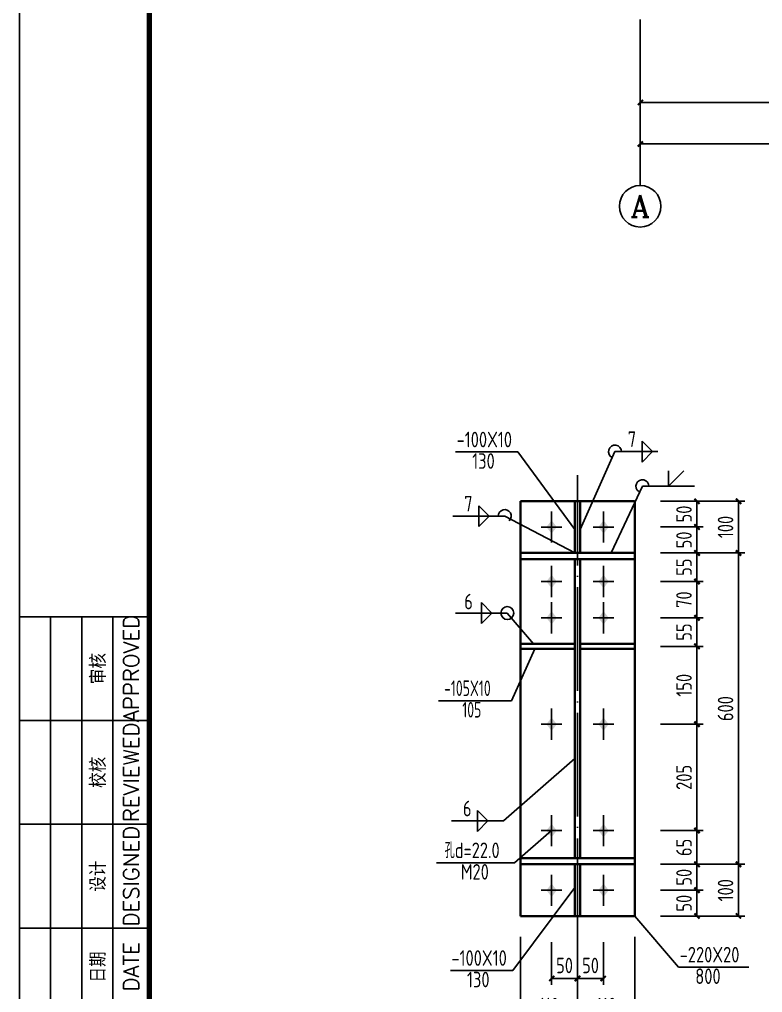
# Model space of a CAD drawing. Header units: millimetres. Extents: x 866561 to 876967, y 40200 to 44891.
# Drawn here: x 875132.1 to 875275.2, y 40325.7 to 40513.2 of the extents above; entities that cross this region are included whole.
import ezdxf
from ezdxf.enums import TextEntityAlignment as Align

# ---------------------------------------------------------------- set-up
doc = ezdxf.new("R2010")
doc.units = ezdxf.units.MM
doc.header["$LTSCALE"] = 1000
doc.header["$MEASUREMENT"] = 0
doc.linetypes.add('DOTE', pattern=[2.42, 2, -0.2, 0.02, -0.2])
for name, color, linetype in [('10', 7, 'Continuous'), ('1000', 2, 'Continuous'), ('20', 2, 'Continuous'), ('AXIS', 3, 'Continuous'), ('AXIS_TEXT', 7, 'Continuous'), ('DIM', 7, 'Continuous'), ('DOTE', 1, 'DOTE'), ('尺寸标注', 7, 'Continuous'), ('焊缝标注', 3, 'Continuous'), ('螺栓孔标注', 253, 'Continuous'), ('钢板标注', 253, 'Continuous')]:
    doc.layers.add(name, color=color, linetype=linetype)
doc.styles.add('_TCH_AXIS', font='COMPLEX', dxfattribs={"bigfont": 'GBCBIG'})
doc.styles.add('COMPLEX', font='COMPLEX')
doc.styles.add('ECEC_TK', font='txt_l.shx', dxfattribs={"bigfont": 'hztxt_l.shx'})
doc.styles.add('GBHZ', font='gbenor.shx', dxfattribs={"width": 0.9, "bigfont": 'gbcbig.shx'})
doc.dimstyles.new('Y10', dxfattribs={"dimscale": 0, "dimtxt": 3, "dimasz": 0.01, "dimexe": 1.2, "dimexo": 1, "dimgap": 1, "dimtad": 1, "dimdec": 0, "dimlfac": 10, "dimzin": 0, "dimdsep": 46, "dimtxsty": 'GBHZ', "dimblk1": 'DX', "dimblk2": 'DX', "dimsah": 1, "dimcen": 0.09, "dimdle": 1, "dimadec": 0, "dimazin": 0, "dimtfac": 1, "dimtdec": 0, "dimtix": 1, "dimtmove": 2, "dimatfit": 3, "dimldrblk": 'DX', "dimfxl": 0, "dimtolj": 1, "dimtzin": 0, "dimarcsym": 0})
doc.dimstyles.new('Y50', dxfattribs={"dimscale": 0, "dimtxt": 3, "dimasz": 0.01, "dimexe": 1.2, "dimexo": 1, "dimgap": 1, "dimtad": 1, "dimdec": 0, "dimlfac": 50, "dimzin": 0, "dimdsep": 46, "dimtxsty": 'GBHZ', "dimblk1": 'DX', "dimblk2": 'DX', "dimsah": 1, "dimcen": 0.09, "dimdle": 1, "dimadec": 0, "dimazin": 0, "dimtfac": 1, "dimtdec": 0, "dimtix": 1, "dimtmove": 2, "dimatfit": 3, "dimldrblk": 'DX', "dimfxl": 0, "dimtolj": 1, "dimtzin": 0, "dimarcsym": 0})

# ---------------------------------------------------------------- blocks, each defined once
blk = doc.blocks.new('_AXISO')
blk.add_circle((0, 0), 0.5)
at = {"layer": 'AXIS_TEXT', "style": 'COMPLEX', "width": 1.041667}
blk.add_attdef('A', text='', height=0.56, dxfattribs=at).set_placement((-0.25, -0.28), (0.25, -0.28), align=Align.FIT)
blk = doc.blocks.new('DX')
at = {"color": 0, "linetype": 'ByBlock', "const_width": 40}
blk.add_lwpolyline([(-54, -51), (46, 49)], dxfattribs=at)
blk = doc.blocks.new('*D661')
at = {"layer": 'Defpoints', "color": 0}
for p in [(875251.62, 40513.23), (875451.62, 40513.23), (875451.62, 40497.23)]:
    blk.add_point(p, dxfattribs=at)
at = {"layer": 'dim', "color": 0, "lineweight": -2}
for p, q in [((875251.62, 40512.23), (875251.62, 40496.03)), ((875451.62, 40512.23), (875451.62, 40496.03)), ((875251.63, 40497.23), (875451.61, 40497.23))]:
    blk.add_line(p, q, dxfattribs=at)
at = {"layer": 'dim', "color": 0, "lineweight": -2, "xscale": 0.01, "yscale": 0.01, "zscale": 0.01, "rotation": 180}
blk.add_blockref('DX', (875251.62, 40497.23), dxfattribs=at)
at = {"layer": 'dim', "color": 0, "lineweight": -2, "xscale": 0.01, "yscale": 0.01, "zscale": 0.01}
blk.add_blockref('DX', (875451.62, 40497.23), dxfattribs=at)
at = {"layer": 'dim', "color": 0, "insert": (875351.62, 40499.73), "char_height": 3, "attachment_point": 5, "style": 'GBHZ'}
blk.add_mtext('\\A1;10000', dxfattribs=at)
blk = doc.blocks.new('*D663')
at = {"layer": 'Defpoints', "color": 0}
for p in [(875251.62, 40513.23), (875651.62, 40513.23), (875251.62, 40489.23)]:
    blk.add_point(p, dxfattribs=at)
at = {"layer": 'dim', "color": 0, "lineweight": -2}
for p, q in [((875251.62, 40512.23), (875251.62, 40488.03)), ((875651.62, 40512.23), (875651.62, 40488.03)), ((875651.61, 40489.23), (875251.63, 40489.23))]:
    blk.add_line(p, q, dxfattribs=at)
at = {"layer": 'dim', "color": 0, "lineweight": -2, "xscale": 0.01, "yscale": 0.01, "zscale": 0.01, "rotation": 180}
blk.add_blockref('DX', (875251.62, 40489.23), dxfattribs=at)
at = {"layer": 'dim', "color": 0, "lineweight": -2, "xscale": 0.01, "yscale": 0.01, "zscale": 0.01}
blk.add_blockref('DX', (875651.62, 40489.23), dxfattribs=at)
at = {"layer": 'dim', "color": 0, "insert": (875451.62, 40491.73), "char_height": 3, "attachment_point": 5, "style": 'GBHZ'}
blk.add_mtext('\\A1;20000', dxfattribs=at)
blk = doc.blocks.new('*D755')
at = {"layer": 'Defpoints', "color": 0, "linetype": 'ByBlock'}
for p in [(875254.87, 40420.42, -3), (875254.56, 40415.42, -3), (875262.56, 40415.42)]:
    blk.add_point(p, dxfattribs=at)
at = {"layer": 'DIM', "color": 0, "linetype": 'ByBlock', "lineweight": -2}
for p, q in [((875255.87, 40420.42), (875263.76, 40420.42)), ((875262.56, 40420.41), (875262.56, 40415.43)), ((875255.56, 40415.42), (875263.76, 40415.42))]:
    blk.add_line(p, q, dxfattribs=at)
at = {"layer": 'DIM', "color": 0, "linetype": 'ByBlock', "lineweight": -2, "xscale": 0.01, "yscale": 0.01, "zscale": 0.01}
for p, rotation in [((875262.56, 40420.42), 90), ((875262.56, 40415.42), 270)]:
    blk.add_blockref('DX', p, dxfattribs=dict(at, rotation=rotation))
at = {"layer": 'DIM', "color": 0, "linetype": 'ByBlock', "insert": (875260.06, 40417.92), "char_height": 3, "attachment_point": 5, "rotation": 90, "style": 'GBHZ'}
blk.add_mtext('\\A1;50', dxfattribs=at)
blk = doc.blocks.new('*D756')
at = {"layer": 'Defpoints', "color": 0, "linetype": 'ByBlock'}
for p in [(875254.56, 40415.42, -3), (875254.56, 40410.42, -3), (875262.56, 40410.42)]:
    blk.add_point(p, dxfattribs=at)
at = {"layer": 'DIM', "color": 0, "linetype": 'ByBlock', "lineweight": -2}
for p, q in [((875255.56, 40415.42), (875263.76, 40415.42)), ((875262.56, 40415.41), (875262.56, 40410.43)), ((875255.56, 40410.42), (875263.76, 40410.42))]:
    blk.add_line(p, q, dxfattribs=at)
at = {"layer": 'DIM', "color": 0, "linetype": 'ByBlock', "lineweight": -2, "xscale": 0.01, "yscale": 0.01, "zscale": 0.01}
for p, rotation in [((875262.56, 40415.42), 90), ((875262.56, 40410.42), 270)]:
    blk.add_blockref('DX', p, dxfattribs=dict(at, rotation=rotation))
at = {"layer": 'DIM', "color": 0, "linetype": 'ByBlock', "insert": (875260.06, 40412.92), "char_height": 3, "attachment_point": 5, "rotation": 90, "style": 'GBHZ'}
blk.add_mtext('\\A1;50', dxfattribs=at)
blk = doc.blocks.new('*D757')
at = {"layer": 'Defpoints', "color": 0, "linetype": 'ByBlock'}
for p in [(875254.56, 40410.42, -3), (875254.56, 40404.92), (875262.56, 40404.92)]:
    blk.add_point(p, dxfattribs=at)
at = {"layer": 'DIM', "color": 0, "linetype": 'ByBlock', "lineweight": -2}
for p, q in [((875255.56, 40410.42), (875263.76, 40410.42)), ((875262.56, 40410.41), (875262.56, 40404.93)), ((875255.56, 40404.92), (875263.76, 40404.92))]:
    blk.add_line(p, q, dxfattribs=at)
at = {"layer": 'DIM', "color": 0, "linetype": 'ByBlock', "lineweight": -2, "xscale": 0.01, "yscale": 0.01, "zscale": 0.01}
for p, rotation in [((875262.56, 40410.42), 90), ((875262.56, 40404.92), 270)]:
    blk.add_blockref('DX', p, dxfattribs=dict(at, rotation=rotation))
at = {"layer": 'DIM', "color": 0, "linetype": 'ByBlock', "insert": (875260.06, 40407.67), "char_height": 3, "attachment_point": 5, "rotation": 90, "style": 'GBHZ'}
blk.add_mtext('\\A1;55', dxfattribs=at)
blk = doc.blocks.new('*D758')
at = {"layer": 'Defpoints', "color": 0, "linetype": 'ByBlock'}
for p in [(875254.56, 40356.92, -3), (875254.56, 40350.42, -3), (875262.56, 40350.42)]:
    blk.add_point(p, dxfattribs=at)
at = {"layer": 'DIM', "color": 0, "linetype": 'ByBlock', "lineweight": -2}
for p, q in [((875255.56, 40356.92), (875263.76, 40356.92)), ((875262.56, 40356.91), (875262.56, 40350.43)), ((875255.56, 40350.42), (875263.76, 40350.42))]:
    blk.add_line(p, q, dxfattribs=at)
at = {"layer": 'DIM', "color": 0, "linetype": 'ByBlock', "lineweight": -2, "xscale": 0.01, "yscale": 0.01, "zscale": 0.01}
for p, rotation in [((875262.56, 40356.92), 90), ((875262.56, 40350.42), 270)]:
    blk.add_blockref('DX', p, dxfattribs=dict(at, rotation=rotation))
at = {"layer": 'DIM', "color": 0, "linetype": 'ByBlock', "insert": (875260.06, 40353.67), "char_height": 3, "attachment_point": 5, "rotation": 90, "style": 'GBHZ'}
blk.add_mtext('\\A1;65', dxfattribs=at)
blk = doc.blocks.new('*D759')
at = {"layer": 'Defpoints', "color": 0, "linetype": 'ByBlock'}
for p in [(875254.56, 40350.42, -3), (875254.56, 40345.42, -3), (875262.56, 40345.42)]:
    blk.add_point(p, dxfattribs=at)
at = {"layer": 'DIM', "color": 0, "linetype": 'ByBlock', "lineweight": -2}
for p, q in [((875255.56, 40350.42), (875263.76, 40350.42)), ((875262.56, 40350.41), (875262.56, 40345.43)), ((875255.56, 40345.42), (875263.76, 40345.42))]:
    blk.add_line(p, q, dxfattribs=at)
at = {"layer": 'DIM', "color": 0, "linetype": 'ByBlock', "lineweight": -2, "xscale": 0.01, "yscale": 0.01, "zscale": 0.01}
for p, rotation in [((875262.56, 40350.42), 90), ((875262.56, 40345.42), 270)]:
    blk.add_blockref('DX', p, dxfattribs=dict(at, rotation=rotation))
at = {"layer": 'DIM', "color": 0, "linetype": 'ByBlock', "insert": (875260.06, 40347.92), "char_height": 3, "attachment_point": 5, "rotation": 90, "style": 'GBHZ'}
blk.add_mtext('\\A1;50', dxfattribs=at)
blk = doc.blocks.new('*D760')
at = {"layer": 'Defpoints', "color": 0, "linetype": 'ByBlock'}
for p in [(875254.56, 40345.42, -3), (875254.56, 40340.42, -3), (875262.56, 40340.42)]:
    blk.add_point(p, dxfattribs=at)
at = {"layer": 'DIM', "color": 0, "linetype": 'ByBlock', "lineweight": -2}
for p, q in [((875255.56, 40345.42), (875263.76, 40345.42)), ((875262.56, 40345.41), (875262.56, 40340.43)), ((875255.56, 40340.42), (875263.76, 40340.42))]:
    blk.add_line(p, q, dxfattribs=at)
at = {"layer": 'DIM', "color": 0, "linetype": 'ByBlock', "lineweight": -2, "xscale": 0.01, "yscale": 0.01, "zscale": 0.01}
for p, rotation in [((875262.56, 40345.42), 90), ((875262.56, 40340.42), 270)]:
    blk.add_blockref('DX', p, dxfattribs=dict(at, rotation=rotation))
at = {"layer": 'DIM', "color": 0, "linetype": 'ByBlock', "insert": (875260.06, 40342.92), "char_height": 3, "attachment_point": 5, "rotation": 90, "style": 'GBHZ'}
blk.add_mtext('\\A1;50', dxfattribs=at)
blk = doc.blocks.new('*D761')
at = {"layer": 'Defpoints', "color": 0, "linetype": 'ByBlock'}
for p in [(875234.56, 40336.42, -3), (875239.56, 40336.42, -3), (875239.56, 40328.42)]:
    blk.add_point(p, dxfattribs=at)
at = {"layer": 'DIM', "color": 0, "linetype": 'ByBlock', "lineweight": -2}
for p, q in [((875234.56, 40335.42), (875234.56, 40327.22)), ((875239.56, 40335.42), (875239.56, 40327.22)), ((875234.57, 40328.42), (875239.55, 40328.42))]:
    blk.add_line(p, q, dxfattribs=at)
at = {"layer": 'DIM', "color": 0, "linetype": 'ByBlock', "lineweight": -2, "xscale": 0.01, "yscale": 0.01, "zscale": 0.01, "rotation": 180}
blk.add_blockref('DX', (875234.56, 40328.42), dxfattribs=at)
at = {"layer": 'DIM', "color": 0, "linetype": 'ByBlock', "lineweight": -2, "xscale": 0.01, "yscale": 0.01, "zscale": 0.01}
blk.add_blockref('DX', (875239.56, 40328.42), dxfattribs=at)
at = {"layer": 'DIM', "color": 0, "linetype": 'ByBlock', "insert": (875237.06, 40330.92), "char_height": 3, "attachment_point": 5, "style": 'GBHZ'}
blk.add_mtext('\\A1;50', dxfattribs=at)
blk = doc.blocks.new('*D762')
at = {"layer": 'Defpoints', "color": 0, "linetype": 'ByBlock'}
for p in [(875239.56, 40336.42, -3), (875244.56, 40336.42, -3), (875244.56, 40328.42)]:
    blk.add_point(p, dxfattribs=at)
at = {"layer": 'DIM', "color": 0, "linetype": 'ByBlock', "lineweight": -2}
for p, q in [((875239.56, 40335.42), (875239.56, 40327.22)), ((875244.56, 40335.42), (875244.56, 40327.22)), ((875239.57, 40328.42), (875244.55, 40328.42))]:
    blk.add_line(p, q, dxfattribs=at)
at = {"layer": 'DIM', "color": 0, "linetype": 'ByBlock', "lineweight": -2, "xscale": 0.01, "yscale": 0.01, "zscale": 0.01, "rotation": 180}
blk.add_blockref('DX', (875239.56, 40328.42), dxfattribs=at)
at = {"layer": 'DIM', "color": 0, "linetype": 'ByBlock', "lineweight": -2, "xscale": 0.01, "yscale": 0.01, "zscale": 0.01}
blk.add_blockref('DX', (875244.56, 40328.42), dxfattribs=at)
at = {"layer": 'DIM', "color": 0, "linetype": 'ByBlock', "insert": (875242.06, 40330.92), "char_height": 3, "attachment_point": 5, "style": 'GBHZ'}
blk.add_mtext('\\A1;50', dxfattribs=at)
blk = doc.blocks.new('*D763')
at = {"layer": 'Defpoints', "color": 0, "linetype": 'ByBlock'}
for p in [(875228.56, 40337.42, -3), (875239.56, 40337.42, -3), (875239.56, 40320.69)]:
    blk.add_point(p, dxfattribs=at)
at = {"layer": 'DIM', "color": 0, "linetype": 'ByBlock', "lineweight": -2}
for p, q in [((875228.56, 40336.42), (875228.56, 40319.49)), ((875239.56, 40336.42), (875239.56, 40319.49)), ((875228.57, 40320.69), (875239.55, 40320.69))]:
    blk.add_line(p, q, dxfattribs=at)
at = {"layer": 'DIM', "color": 0, "linetype": 'ByBlock', "lineweight": -2, "xscale": 0.01, "yscale": 0.01, "zscale": 0.01, "rotation": 180}
blk.add_blockref('DX', (875228.56, 40320.69), dxfattribs=at)
at = {"layer": 'DIM', "color": 0, "linetype": 'ByBlock', "lineweight": -2, "xscale": 0.01, "yscale": 0.01, "zscale": 0.01}
blk.add_blockref('DX', (875239.56, 40320.69), dxfattribs=at)
at = {"layer": 'DIM', "color": 0, "linetype": 'ByBlock', "insert": (875234.06, 40323.19), "char_height": 3, "attachment_point": 5, "style": 'GBHZ'}
blk.add_mtext('\\A1;110', dxfattribs=at)
blk = doc.blocks.new('*D764')
at = {"layer": 'Defpoints', "color": 0, "linetype": 'ByBlock'}
for p in [(875239.56, 40337.42, -3), (875250.56, 40337.42, -3), (875250.56, 40320.69)]:
    blk.add_point(p, dxfattribs=at)
at = {"layer": 'DIM', "color": 0, "linetype": 'ByBlock', "lineweight": -2}
for p, q in [((875239.56, 40336.42), (875239.56, 40319.49)), ((875250.56, 40336.42), (875250.56, 40319.49)), ((875239.57, 40320.69), (875250.55, 40320.69))]:
    blk.add_line(p, q, dxfattribs=at)
at = {"layer": 'DIM', "color": 0, "linetype": 'ByBlock', "lineweight": -2, "xscale": 0.01, "yscale": 0.01, "zscale": 0.01, "rotation": 180}
blk.add_blockref('DX', (875239.56, 40320.69), dxfattribs=at)
at = {"layer": 'DIM', "color": 0, "linetype": 'ByBlock', "lineweight": -2, "xscale": 0.01, "yscale": 0.01, "zscale": 0.01}
blk.add_blockref('DX', (875250.56, 40320.69), dxfattribs=at)
at = {"layer": 'DIM', "color": 0, "linetype": 'ByBlock', "insert": (875245.06, 40323.19), "char_height": 3, "attachment_point": 5, "style": 'GBHZ'}
blk.add_mtext('\\A1;110', dxfattribs=at)
blk = doc.blocks.new('*D765')
at = {"layer": 'Defpoints', "color": 0, "linetype": 'ByBlock'}
for p in [(875262.56, 40410.42, -3), (875254.56, 40350.42, -3), (875270.56, 40350.42)]:
    blk.add_point(p, dxfattribs=at)
at = {"layer": 'DIM', "color": 0, "linetype": 'ByBlock', "lineweight": -2}
for p, q in [((875263.56, 40410.42), (875271.76, 40410.42)), ((875270.56, 40410.41), (875270.56, 40350.43)), ((875255.56, 40350.42), (875271.76, 40350.42))]:
    blk.add_line(p, q, dxfattribs=at)
at = {"layer": 'DIM', "color": 0, "linetype": 'ByBlock', "lineweight": -2, "xscale": 0.01, "yscale": 0.01, "zscale": 0.01}
for p, rotation in [((875270.56, 40410.42), 90), ((875270.56, 40350.42), 270)]:
    blk.add_blockref('DX', p, dxfattribs=dict(at, rotation=rotation))
at = {"layer": 'DIM', "color": 0, "linetype": 'ByBlock', "insert": (875268.06, 40380.42), "char_height": 3, "attachment_point": 5, "rotation": 90, "style": 'GBHZ'}
blk.add_mtext('\\A1;600', dxfattribs=at)
blk = doc.blocks.new('*D766')
at = {"layer": 'Defpoints', "color": 0, "linetype": 'ByBlock'}
for p in [(875255.56, 40350.42), (875256.56, 40340.42), (875270.56, 40340.42)]:
    blk.add_point(p, dxfattribs=at)
at = {"layer": 'DIM', "color": 0, "linetype": 'ByBlock', "lineweight": -2}
for p, q in [((875256.56, 40350.42), (875271.76, 40350.42)), ((875270.56, 40350.41), (875270.56, 40340.43)), ((875257.56, 40340.42), (875271.76, 40340.42))]:
    blk.add_line(p, q, dxfattribs=at)
at = {"layer": 'DIM', "color": 0, "linetype": 'ByBlock', "lineweight": -2, "xscale": 0.01, "yscale": 0.01, "zscale": 0.01}
for p, rotation in [((875270.56, 40350.42), 90), ((875270.56, 40340.42), 270)]:
    blk.add_blockref('DX', p, dxfattribs=dict(at, rotation=rotation))
at = {"layer": 'DIM', "color": 0, "linetype": 'ByBlock', "insert": (875268.06, 40345.42), "char_height": 3, "attachment_point": 5, "rotation": 90, "style": 'GBHZ'}
blk.add_mtext('\\A1;100', dxfattribs=at)
blk = doc.blocks.new('*D767')
at = {"layer": 'Defpoints', "color": 0, "linetype": 'ByBlock'}
for p in [(875254.56, 40420.42, -3), (875270.56, 40420.42), (875255.56, 40410.42)]:
    blk.add_point(p, dxfattribs=at)
at = {"layer": 'DIM', "color": 0, "linetype": 'ByBlock', "lineweight": -2}
for p, q in [((875255.56, 40420.42), (875271.76, 40420.42)), ((875270.56, 40410.43), (875270.56, 40420.41)), ((875256.56, 40410.42), (875271.76, 40410.42))]:
    blk.add_line(p, q, dxfattribs=at)
at = {"layer": 'DIM', "color": 0, "linetype": 'ByBlock', "lineweight": -2, "xscale": 0.01, "yscale": 0.01, "zscale": 0.01}
for p, rotation in [((875270.56, 40420.42), 90), ((875270.56, 40410.42), 270)]:
    blk.add_blockref('DX', p, dxfattribs=dict(at, rotation=rotation))
at = {"layer": 'DIM', "color": 0, "linetype": 'ByBlock', "insert": (875268.06, 40415.42), "char_height": 3, "attachment_point": 5, "rotation": 90, "style": 'GBHZ'}
blk.add_mtext('\\A1;100', dxfattribs=at)
blk = doc.blocks.new('*D768')
at = {"layer": 'Defpoints', "color": 0, "linetype": 'ByBlock'}
for p in [(875254.56, 40377.42), (875262.56, 40377.42), (875254.56, 40356.92)]:
    blk.add_point(p, dxfattribs=at)
at = {"layer": 'DIM', "color": 0, "linetype": 'ByBlock', "lineweight": -2}
for p, q in [((875255.56, 40377.42), (875263.76, 40377.42)), ((875262.56, 40356.93), (875262.56, 40377.41)), ((875255.56, 40356.92), (875263.76, 40356.92))]:
    blk.add_line(p, q, dxfattribs=at)
at = {"layer": 'DIM', "color": 0, "linetype": 'ByBlock', "lineweight": -2, "xscale": 0.01, "yscale": 0.01, "zscale": 0.01}
for p, rotation in [((875262.56, 40377.42), 90), ((875262.56, 40356.92), 270)]:
    blk.add_blockref('DX', p, dxfattribs=dict(at, rotation=rotation))
at = {"layer": 'DIM', "color": 0, "linetype": 'ByBlock', "insert": (875260.06, 40367.17), "char_height": 3, "attachment_point": 5, "rotation": 90, "style": 'GBHZ'}
blk.add_mtext('\\A1;205', dxfattribs=at)
blk = doc.blocks.new('*D769')
at = {"layer": 'Defpoints', "color": 0, "linetype": 'ByBlock'}
for p in [(875254.56, 40404.92), (875262.56, 40404.92), (875254.56, 40397.92, -3)]:
    blk.add_point(p, dxfattribs=at)
at = {"layer": 'DIM', "color": 0, "linetype": 'ByBlock', "lineweight": -2}
for p, q in [((875255.56, 40404.92), (875263.76, 40404.92)), ((875262.56, 40397.93), (875262.56, 40404.91)), ((875255.56, 40397.92), (875263.76, 40397.92))]:
    blk.add_line(p, q, dxfattribs=at)
at = {"layer": 'DIM', "color": 0, "linetype": 'ByBlock', "lineweight": -2, "xscale": 0.01, "yscale": 0.01, "zscale": 0.01}
for p, rotation in [((875262.56, 40404.92), 90), ((875262.56, 40397.92), 270)]:
    blk.add_blockref('DX', p, dxfattribs=dict(at, rotation=rotation))
at = {"layer": 'DIM', "color": 0, "linetype": 'ByBlock', "insert": (875260.06, 40401.42), "char_height": 3, "attachment_point": 5, "rotation": 90, "style": 'GBHZ'}
blk.add_mtext('\\A1;70', dxfattribs=at)
blk = doc.blocks.new('*D770')
at = {"layer": 'Defpoints', "color": 0, "linetype": 'ByBlock'}
for p in [(875254.56, 40397.92, -3), (875254.56, 40392.42), (875262.56, 40392.42)]:
    blk.add_point(p, dxfattribs=at)
at = {"layer": 'DIM', "color": 0, "linetype": 'ByBlock', "lineweight": -2}
for p, q in [((875255.56, 40397.92), (875263.76, 40397.92)), ((875262.56, 40397.91), (875262.56, 40392.43)), ((875255.56, 40392.42), (875263.76, 40392.42))]:
    blk.add_line(p, q, dxfattribs=at)
at = {"layer": 'DIM', "color": 0, "linetype": 'ByBlock', "lineweight": -2, "xscale": 0.01, "yscale": 0.01, "zscale": 0.01}
for p, rotation in [((875262.56, 40397.92), 90), ((875262.56, 40392.42), 270)]:
    blk.add_blockref('DX', p, dxfattribs=dict(at, rotation=rotation))
at = {"layer": 'DIM', "color": 0, "linetype": 'ByBlock', "insert": (875260.06, 40395.17), "char_height": 3, "attachment_point": 5, "rotation": 90, "style": 'GBHZ'}
blk.add_mtext('\\A1;55', dxfattribs=at)
blk = doc.blocks.new('*D771')
at = {"layer": 'Defpoints', "color": 0, "linetype": 'ByBlock'}
for p in [(875254.56, 40392.42, -3), (875254.56, 40377.42), (875262.56, 40377.42)]:
    blk.add_point(p, dxfattribs=at)
at = {"layer": 'DIM', "color": 0, "linetype": 'ByBlock', "lineweight": -2}
for p, q in [((875255.56, 40392.42), (875263.76, 40392.42)), ((875262.56, 40392.41), (875262.56, 40377.43)), ((875255.56, 40377.42), (875263.76, 40377.42))]:
    blk.add_line(p, q, dxfattribs=at)
at = {"layer": 'DIM', "color": 0, "linetype": 'ByBlock', "lineweight": -2, "xscale": 0.01, "yscale": 0.01, "zscale": 0.01}
for p, rotation in [((875262.56, 40392.42), 90), ((875262.56, 40377.42), 270)]:
    blk.add_blockref('DX', p, dxfattribs=dict(at, rotation=rotation))
at = {"layer": 'DIM', "color": 0, "linetype": 'ByBlock', "insert": (875260.06, 40384.92), "char_height": 3, "attachment_point": 5, "rotation": 90, "style": 'GBHZ'}
blk.add_mtext('\\A1;150', dxfattribs=at)

msp = doc.modelspace()

# ---------------------------------------------------------------- linework, layer by layer
for p, q in [((875132.094, 40208.139), (875132.094, 40802.139)), ((875132.094, 40802.139), (875132.094, 40208.139)), ((875138.094, 40218.139), (875138.094, 40398.139)), ((875144.094, 40218.139), (875144.094, 40398.139)), ((875150.094, 40218.139), (875150.094, 40398.139)), ((875132.094, 40378.139), (875157.094, 40378.139)), ((875132.094, 40358.139), (875157.094, 40358.139)), ((875132.094, 40338.139), (875157.094, 40338.139))]:
    msp.add_line(p, q)
at = {"color": 0, "const_width": 1}
msp.add_lwpolyline([(875963.094, 40218.139), (875157.094, 40218.139), (875157.094, 40792.139), (875963.094, 40792.139)], close=True, dxfattribs=at)
msp.add_lwpolyline([(875132.094, 40398.139), (875132.094, 40218.139), (875157.094, 40218.139), (875157.094, 40398.139)], close=True)
at = {"layer": '10', "color": 253}
for p, q in [((875234.565, 40418.417, -3), (875234.565, 40412.417, -3)), ((875244.565, 40418.417, -3), (875244.565, 40412.417, -3)), ((875236.565, 40415.417, -3), (875232.565, 40415.417, -3)), ((875246.565, 40415.417, -3), (875242.565, 40415.417, -3)), ((875234.565, 40407.917, -3), (875234.565, 40401.917, -3)), ((875244.565, 40407.917, -3), (875244.565, 40401.917, -3)), ((875236.565, 40404.917, -3), (875232.565, 40404.917, -3)), ((875246.565, 40404.917, -3), (875242.565, 40404.917, -3)), ((875234.565, 40400.917, -6), (875234.565, 40394.917, -6)), ((875244.565, 40400.917, -6), (875244.565, 40394.917, -6)), ((875236.565, 40397.917, -6), (875232.565, 40397.917, -6)), ((875246.565, 40397.917, -6), (875242.565, 40397.917, -6)), ((875234.565, 40374.417, -3), (875234.565, 40380.417, -3)), ((875244.565, 40374.417, -3), (875244.565, 40380.417, -3)), ((875236.565, 40377.417, -3), (875232.565, 40377.417, -3)), ((875246.565, 40377.417, -3), (875242.565, 40377.417, -3)), ((875234.565, 40359.916, -3), (875234.565, 40353.916, -3)), ((875244.565, 40359.916, -3), (875244.565, 40353.916, -3)), ((875236.565, 40356.916, -3), (875232.565, 40356.916, -3)), ((875246.565, 40356.916, -3), (875242.565, 40356.916, -3)), ((875234.565, 40348.416, -3), (875234.565, 40342.416, -3)), ((875244.565, 40348.416, -3), (875244.565, 40342.416, -3)), ((875236.565, 40345.416, -3), (875232.565, 40345.416, -3)), ((875246.565, 40345.416, -3), (875242.565, 40345.416, -3))]:
    msp.add_line(p, q, dxfattribs=at)
at = {"layer": '10'}
for points in [[(875234.565, 40416.717, -3), (875233.565, 40415.417, -3), (875235.565, 40415.417, -3), (875234.565, 40414.117, -3)], [(875244.565, 40416.717, -3), (875243.565, 40415.417, -3), (875245.565, 40415.417, -3), (875244.565, 40414.117, -3)], [(875234.565, 40406.217, -3), (875233.565, 40404.917, -3), (875235.565, 40404.917, -3), (875234.565, 40403.617, -3)], [(875244.565, 40406.217, -3), (875243.565, 40404.917, -3), (875245.565, 40404.917, -3), (875244.565, 40403.617, -3)], [(875234.565, 40399.217, -6), (875233.565, 40397.917, -6), (875235.565, 40397.917, -6), (875234.565, 40396.617, -6)], [(875244.565, 40399.217, -6), (875243.565, 40397.917, -6), (875245.565, 40397.917, -6), (875244.565, 40396.617, -6)], [(875234.565, 40376.117, -3), (875233.565, 40377.417, -3), (875235.565, 40377.417, -3), (875234.565, 40378.717, -3)], [(875244.565, 40376.117, -3), (875243.565, 40377.417, -3), (875245.565, 40377.417, -3), (875244.565, 40378.717, -3)], [(875234.565, 40358.216, -3), (875233.565, 40356.916, -3), (875235.565, 40356.916, -3), (875234.565, 40355.616, -3)], [(875244.565, 40358.216, -3), (875243.565, 40356.916, -3), (875245.565, 40356.916, -3), (875244.565, 40355.616, -3)], [(875234.565, 40346.716, -3), (875233.565, 40345.416, -3), (875235.565, 40345.416, -3), (875234.565, 40344.116, -3)], [(875244.565, 40346.716, -3), (875243.565, 40345.416, -3), (875245.565, 40345.416, -3), (875244.565, 40344.116, -3)]]:
    msp.add_solid(points, dxfattribs=at)
at = {"layer": '1000', "const_width": 0.45, "elevation": -3}
for points in [[(875250.565, 40420.416), (875228.565, 40420.416)], [(875228.565, 40420.416), (875228.565, 40340.416)], [(875239.065, 40420.416), (875239.065, 40410.417)], [(875240.065, 40410.417), (875240.065, 40420.416)], [(875250.565, 40340.416), (875250.565, 40420.416)], [(875239.065, 40340.417), (875239.065, 40350.416)], [(875240.065, 40350.416), (875240.065, 40340.417)], [(875228.565, 40340.416), (875250.565, 40340.416)]]:
    msp.add_lwpolyline(points, dxfattribs=at)
at = {"layer": '1000', "const_width": 0.45}
for points in [[(875239.065, 40392.917), (875228.565, 40392.917)], [(875240.065, 40392.917), (875250.565, 40392.917)], [(875228.565, 40391.917), (875239.065, 40391.917)], [(875250.565, 40391.917), (875240.065, 40391.917)]]:
    msp.add_lwpolyline(points, dxfattribs=at)
at = {"layer": '20', "const_width": 0.3, "elevation": -3}
for points in [[(875228.565, 40406.916), (875228.565, 40405.916)], [(875250.565, 40406.916), (875250.565, 40405.916)]]:
    msp.add_lwpolyline(points, dxfattribs=at)
at = {"layer": '20', "const_width": 0.3}
msp.add_lwpolyline([(875228.565, 40382.916), (875228.565, 40381.916)], dxfattribs=at)
at = {"layer": 'AXIS', "color": 0}
msp.add_line((875251.617, 40513.228), (875251.617, 40481.228), dxfattribs=at)
at = {"layer": 'DOTE', "linetype": 'DOTE', "ltscale": 0.01}
msp.add_line((875239.565, 40335.416, -3), (875239.565, 40425.416, -3), dxfattribs=at)
at = {"layer": '尺寸标注', "color": 3, "const_width": 0.45, "elevation": -3}
for points in [[(875250.565, 40410.417), (875228.565, 40410.417)], [(875228.565, 40409.217), (875250.565, 40409.217)], [(875239.065, 40351.616), (875239.065, 40409.217)], [(875240.065, 40351.616), (875240.065, 40409.217)], [(875250.565, 40351.616), (875228.565, 40351.616)], [(875228.565, 40350.416), (875250.565, 40350.416)]]:
    msp.add_lwpolyline(points, dxfattribs=at)
at = {"layer": '焊缝标注'}
for p, q in [((875252.026, 40431.938, -3), (875254.026, 40429.938, -3)), ((875252.026, 40429.938, -3), (875252.026, 40431.938, -3)), ((875240.065, 40414.917, -3), (875246.759, 40429.938, -3)), ((875246.759, 40429.938, -3), (875255.026, 40429.938, -3)), ((875252.026, 40427.938, -3), (875254.026, 40429.938, -3)), ((875252.026, 40429.938, -3), (875252.026, 40427.938, -3)), ((875257.053, 40423.263, -3), (875257.053, 40426.263, -3)), ((875257.053, 40423.263, -3), (875260.053, 40426.263, -3)), ((875246.065, 40410.417, -3), (875252.053, 40423.263, -3)), ((875252.053, 40423.263, -3), (875262.053, 40423.263, -3)), ((875222.537, 40417.516, -3), (875220.537, 40419.516, -3)), ((875220.537, 40417.516, -3), (875220.537, 40419.516, -3)), ((875225.537, 40417.516, -3), (875215.537, 40417.516, -3)), ((875222.537, 40417.516, -3), (875220.537, 40415.516, -3)), ((875220.537, 40417.516, -3), (875220.537, 40415.516, -3)), ((875239.065, 40410.417, -3), (875225.537, 40417.516, -3)), ((875223.037, 40398.84, -3), (875221.037, 40400.84, -3)), ((875221.037, 40398.84, -3), (875221.037, 40400.84, -3)), ((875226.037, 40398.84, -3), (875216.037, 40398.84, -3)), ((875223.037, 40398.84, -3), (875221.037, 40396.84, -3)), ((875221.037, 40398.84, -3), (875221.037, 40396.84, -3)), ((875231.065, 40392.893, -3), (875226.037, 40398.84, -3)), ((875239.065, 40370.779, -3), (875225.287, 40358.765, -3)), ((875222.287, 40358.765, -3), (875220.287, 40360.765, -3)), ((875220.287, 40358.765, -3), (875220.287, 40360.765, -3)), ((875225.287, 40358.765, -3), (875215.287, 40358.765, -3)), ((875222.287, 40358.765, -3), (875220.287, 40356.765, -3)), ((875220.287, 40358.765, -3), (875220.287, 40356.765, -3))]:
    msp.add_line(p, q, dxfattribs=at)
msp.add_circle((875226.037, 40398.84, -3), 1.25, dxfattribs=at)
for centre, start, end in [((875246.759, 40429.938, -3), 0, 245.25041), ((875252.053, 40423.263, -3), 0, 235.48873), ((875225.537, 40417.516, -3), 314.93155, 180.00001)]:
    msp.add_arc(centre, 1.25, start, end, dxfattribs=at)
at = {"layer": '螺栓孔标注'}
for p, q in [((875234.565, 40356.916, -3), (875227.389, 40350.714, -3)), ((875227.389, 40350.714, -3), (875212.389, 40350.714, -3))]:
    msp.add_line(p, q, dxfattribs=at)
at = {"layer": '螺栓孔标注', "const_width": 0.1, "elevation": -3}
msp.add_lwpolyline([(875234.615, 40356.916, 1), (875234.515, 40356.916, 1), (875234.615, 40356.916, 1)], format="xyb", close=True, dxfattribs=at)
at = {"layer": '钢板标注'}
for p, q in [((875228.071, 40429.877, -3), (875216.071, 40429.877, -3)), ((875239.065, 40414.917, -3), (875228.071, 40429.877, -3)), ((875231.315, 40391.917), (875226.813, 40381.948)), ((875226.813, 40381.948), (875212.813, 40381.948)), ((875239.065, 40345.916, -3), (875227.071, 40329.955, -3)), ((875250.565, 40340.416, -3), (875259.026, 40330.601, -3)), ((875227.071, 40329.955, -3), (875215.071, 40329.955, -3)), ((875259.026, 40330.601, -3), (875272.523, 40330.601, -3))]:
    msp.add_line(p, q, dxfattribs=at)
at = {"layer": '钢板标注', "const_width": 0.1, "elevation": -3}
for points in [[(875239.115, 40414.917, 1), (875239.015, 40414.917, 1), (875239.115, 40414.917, 1)], [(875239.115, 40345.916, -1), (875239.015, 40345.916, -1), (875239.115, 40345.916, -1)], [(875250.615, 40340.416, 1), (875250.515, 40340.416, 1), (875250.615, 40340.416, 1)]]:
    msp.add_lwpolyline(points, format="xyb", close=True, dxfattribs=at)

# ---------------------------------------------------------------- block references
at = {"layer": 'AXIS', "color": 0}
ref = msp.add_blockref('_AXISO', (875251.617, 40477.228), dxfattribs=dict(at, xscale=-8, yscale=8, zscale=8))
ref.add_attrib('A', 'A', dxfattribs={"layer": 'AXIS_TEXT', "color": 0, "height": 4.252, "style": '_TCH_AXIS'}).set_placement((875249.794, 40475.102), (875253.439, 40475.102), align=Align.FIT)

# ---------------------------------------------------------------- texts
at = {"style": 'ECEC_TK'}
for s, p in [('APPROVED', (875153.594, 40388.139)), ('审核', (875147.094, 40388.139)), ('REVIEWED', (875153.594, 40368.139)), ('校核', (875147.094, 40368.139)), ('DESIGNED', (875153.594, 40348.139)), ('设计', (875147.094, 40348.139)), ('DATE', (875153.594, 40330.639)), ('日期', (875147.094, 40330.639))]:
    msp.add_text(s, height=3, rotation=90, dxfattribs=at).set_placement(p, align=Align.MIDDLE)
at = {"layer": '焊缝标注', "style": 'GBHZ'}
for s, width, p in [('7', 0.9, (875249.226, 40430.838, -3)), ('7', 0.9, (875217.737, 40418.416, -3)), ('6', 0.9, (875217.737, 40399.55, -3)), ('-105X10', 0.75, (875213.863, 40382.848)), ('105', 0.75, (875217.363, 40378.698)), ('6', 0.9, (875217.487, 40359.665, -3))]:
    msp.add_text(s, height=3, dxfattribs=dict(at, width=width)).set_placement(p)
at = {"layer": '螺栓孔标注', "style": 'GBHZ', "width": 0.9}
for s, p in [('孔d=22.0', (875213.967, 40351.614, -3)), ('M20', (875217.089, 40347.464, -3))]:
    msp.add_text(s, height=3, dxfattribs=at).set_placement(p)
at = {"layer": '钢板标注', "style": 'GBHZ', "width": 0.9}
for s, p in [('-100X10', (875216.271, 40430.777, -3)), ('130', (875219.271, 40426.627, -3)), ('-220X20', (875259.226, 40331.501, -3)), ('-100X10', (875215.271, 40330.855, -3)), ('130', (875218.271, 40326.705, -3)), ('800', (875262.226, 40327.351, -3))]:
    msp.add_text(s, height=3, dxfattribs=at).set_placement(p)

# ---------------------------------------------------------------- dimensions: what is measured, and where the dimension line sits
at = {"layer": 'dim'}
for base, p1, p2, picture, middle in [((875451.617, 40497.228), (875251.617, 40513.228), (875451.617, 40513.228), '*D661', (875351.617, 40499.728)), ((875251.617, 40489.228), (875651.617, 40513.228), (875251.617, 40513.228), '*D663', (875451.617, 40491.728))]:
    dim = msp.add_linear_dim(base=base, p1=p1, p2=p2, dimstyle='Y50', override={"dimscale": 1}, dxfattribs=at)
    dim.commit()
    dim.dimension.update_dxf_attribs({"geometry": picture, "text_midpoint": middle})
at = {"layer": 'DIM', "color": 2, "linetype": 'ByBlock'}
for base, p1, p2, angle, picture, middle in [((875270.565, 40420.417), (875255.565, 40410.417), (875254.565, 40420.417, -3), 270, '*D767', (875268.065, 40415.417)), ((875262.565, 40415.417), (875254.87, 40420.416, -3), (875254.565, 40415.417, -3), 90, '*D755', (875260.065, 40417.916)), ((875262.565, 40410.417), (875254.565, 40415.417, -3), (875254.565, 40410.417, -3), 90, '*D756', (875260.065, 40412.917)), ((875262.565, 40404.917), (875254.565, 40410.417, -3), (875254.565, 40404.917), 90, '*D757', (875260.065, 40407.667)), ((875270.565, 40350.416), (875262.565, 40410.417, -3), (875254.565, 40350.416, -3), 90, '*D765', (875268.065, 40380.416)), ((875262.565, 40404.917), (875254.565, 40397.917, -3), (875254.565, 40404.917), 270, '*D769', (875260.065, 40401.417)), ((875262.565, 40392.417), (875254.565, 40397.917, -3), (875254.565, 40392.417), 90, '*D770', (875260.065, 40395.167)), ((875262.565, 40377.417), (875254.565, 40392.417, -3), (875254.565, 40377.417), 90, '*D771', (875260.065, 40384.917)), ((875262.565, 40377.417), (875254.565, 40356.915), (875254.565, 40377.417), 270, '*D768', (875260.065, 40367.166)), ((875262.565, 40350.416), (875254.565, 40356.916, -3), (875254.565, 40350.416, -3), 90, '*D758', (875260.065, 40353.666)), ((875262.565, 40345.416), (875254.565, 40350.416, -3), (875254.565, 40345.416, -3), 90, '*D759', (875260.065, 40347.916)), ((875270.565, 40340.416), (875255.565, 40350.416), (875256.565, 40340.416), 90, '*D766', (875268.065, 40345.416)), ((875262.565, 40340.416), (875254.565, 40345.416, -3), (875254.565, 40340.416, -3), 90, '*D760', (875260.065, 40342.916))]:
    dim = msp.add_linear_dim(base=base, p1=p1, p2=p2, angle=angle, dimstyle='Y10', override={"dimscale": 1}, dxfattribs=at)
    dim.commit()
    dim.dimension.update_dxf_attribs({"geometry": picture, "text_midpoint": middle})
for base, p1, p2, picture, middle in [((875239.565, 40320.69), (875228.565, 40337.416, -3), (875239.565, 40337.416, -3), '*D763', (875234.065, 40323.19)), ((875239.565, 40328.416), (875234.565, 40336.416, -3), (875239.565, 40336.416, -3), '*D761', (875237.065, 40330.916)), ((875250.565, 40320.69), (875239.565, 40337.416, -3), (875250.565, 40337.416, -3), '*D764', (875245.065, 40323.19)), ((875244.565, 40328.416), (875239.565, 40336.416, -3), (875244.565, 40336.416, -3), '*D762', (875242.065, 40330.916))]:
    dim = msp.add_linear_dim(base=base, p1=p1, p2=p2, dimstyle='Y10', override={"dimscale": 1}, dxfattribs=at)
    dim.commit()
    dim.dimension.update_dxf_attribs({"geometry": picture, "text_midpoint": middle})

doc.saveas('drawing.dxf')
